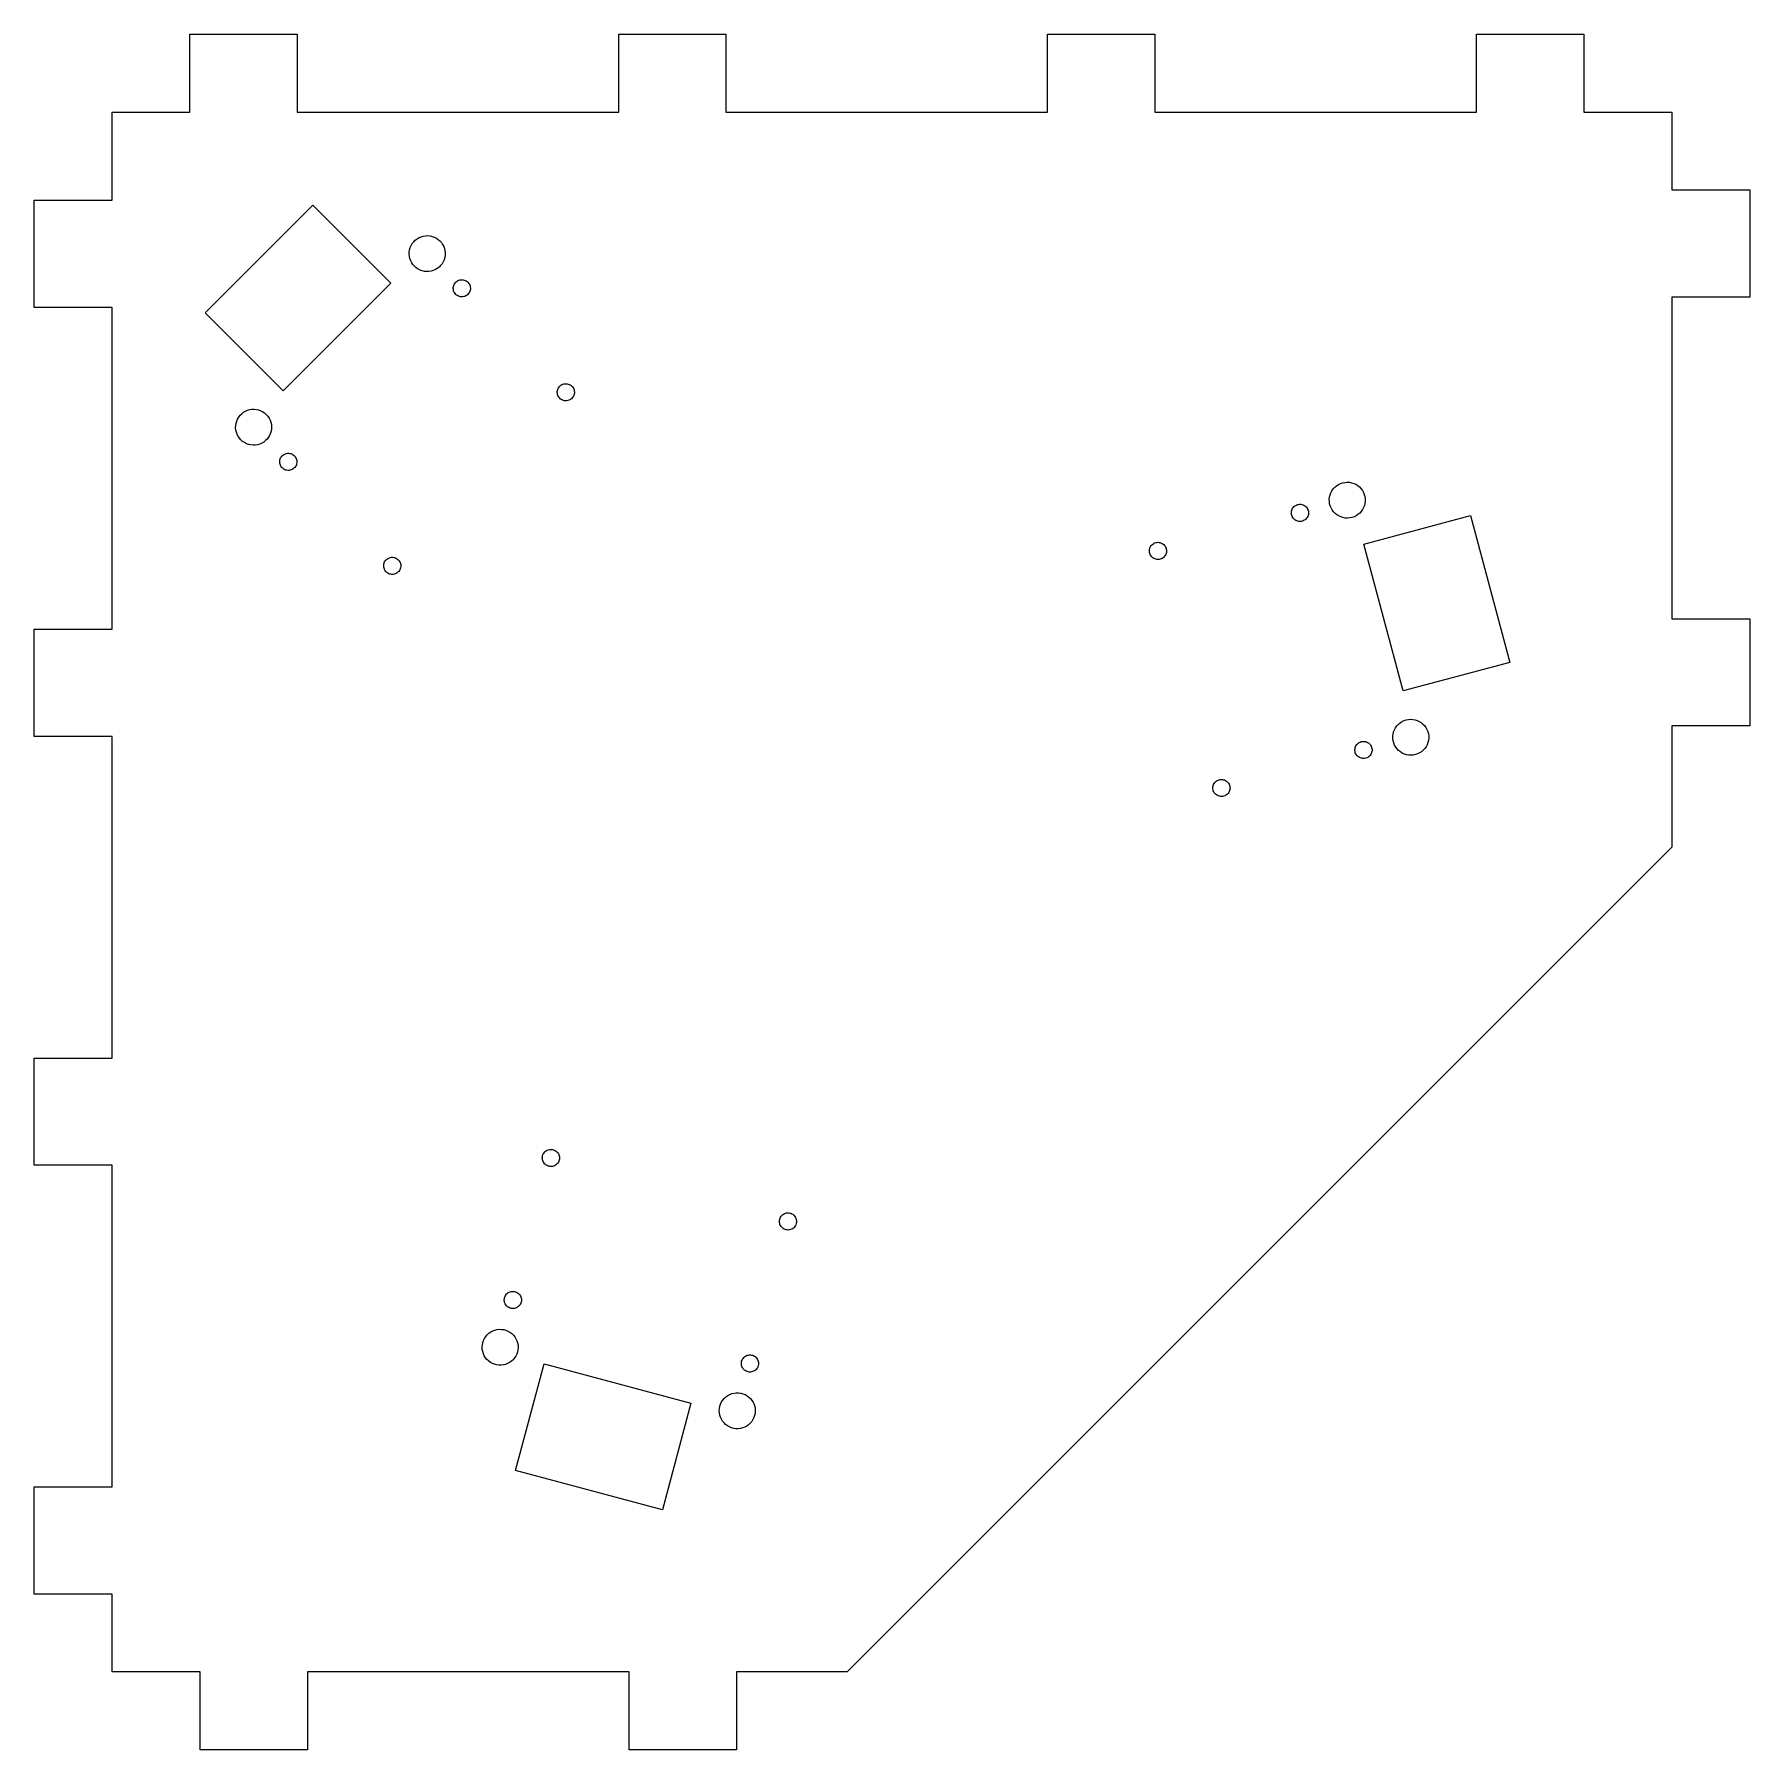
# Model space of a CAD drawing. Extents: x 0 to 990, y 0 to 1900.
# Drawn here: x 0 to 420, y 0 to 420 of the extents above; entities that cross this region are included whole.
import ezdxf

# ---------------------------------------------------------------- set-up
doc = ezdxf.new("R2010")
doc.units = 0
doc.layers.get('0').update_dxf_attribs({"linetype": 'CONTINUOUS'})

msp = doc.modelspace()

# ---------------------------------------------------------------- linework, layer by layer
for p, q in [((38.099, 400.95), (38.1, 420)), ((38.1, 420), (64.349, 420)), ((64.349, 420), (64.35, 400.95)), ((143.1, 400.95), (143.1, 420)), ((143.1, 420), (169.35, 420)), ((169.35, 420), (169.349, 400.95)), ((248.1, 400.95), (248.099, 420)), ((248.099, 420), (274.35, 420)), ((274.35, 420), (274.349, 400.95)), ((353.1, 400.95), (353.1, 420)), ((353.1, 420), (379.35, 420)), ((379.35, 420), (379.35, 400.951)), ((19.049, 379.35), (19.05, 400.95)), ((19.05, 400.95), (38.099, 400.95)), ((64.35, 400.95), (143.1, 400.95)), ((169.349, 400.95), (248.1, 400.95)), ((274.349, 400.95), (353.1, 400.95)), ((379.35, 400.951), (400.95, 400.95)), ((400.95, 400.95), (400.95, 381.901)), ((0, 353.1), (0, 379.35)), ((0, 379.35), (19.049, 379.35)), ((41.843, 351.818), (68.182, 378.157)), ((68.182, 378.157), (87.31, 359.03)), ((400.95, 381.901), (420, 381.9)), ((420, 381.9), (420, 355.651)), ((92.894, 369.213), (93.285, 369.603)), ((93.285, 369.603), (93.721, 369.942)), ((93.721, 369.942), (94.197, 370.224)), ((94.197, 370.224), (94.704, 370.442)), ((94.704, 370.442), (95.235, 370.597)), ((95.235, 370.597), (95.781, 370.683)), ((95.781, 370.683), (96.332, 370.7)), ((96.332, 370.7), (96.883, 370.649)), ((96.883, 370.649), (97.422, 370.528)), ((97.422, 370.528), (97.942, 370.341)), ((97.942, 370.341), (98.434, 370.09)), ((98.434, 370.09), (98.891, 369.779)), ((98.891, 369.779), (99.306, 369.414)), ((91.797, 366.165), (91.814, 366.716)), ((91.848, 365.614), (91.797, 366.165)), ((91.814, 366.716), (91.9, 367.262)), ((91.969, 365.075), (91.848, 365.614)), ((91.9, 367.262), (92.055, 367.793)), ((92.055, 367.793), (92.273, 368.3)), ((92.273, 368.3), (92.556, 368.776)), ((92.556, 368.776), (92.894, 369.213)), ((99.306, 369.414), (99.67, 369)), ((99.67, 369), (99.982, 368.543)), ((99.982, 368.543), (100.233, 368.05)), ((100.233, 368.05), (100.42, 367.53)), ((100.42, 367.53), (100.54, 366.992)), ((100.575, 365.889), (100.489, 365.343)), ((100.54, 366.992), (100.592, 366.441)), ((100.592, 366.441), (100.575, 365.889)), ((92.156, 364.556), (91.969, 365.075)), ((92.407, 364.063), (92.156, 364.556)), ((92.718, 363.606), (92.407, 364.063)), ((93.083, 363.192), (92.718, 363.606)), ((93.497, 362.827), (93.083, 363.192)), ((93.954, 362.516), (93.497, 362.827)), ((94.447, 362.265), (93.954, 362.516)), ((94.967, 362.077), (94.447, 362.265)), ((95.506, 361.957), (94.967, 362.077)), ((96.056, 361.905), (95.506, 361.957)), ((96.608, 361.922), (96.056, 361.905)), ((97.154, 362.009), (96.608, 361.922)), ((97.685, 362.163), (97.154, 362.009)), ((98.192, 362.382), (97.685, 362.163)), ((98.668, 362.664), (98.192, 362.382)), ((99.104, 363.003), (98.668, 362.664)), ((99.494, 363.393), (99.104, 363.003)), ((99.833, 363.829), (99.494, 363.393)), ((100.115, 364.305), (99.833, 363.829)), ((100.334, 364.812), (100.115, 364.305)), ((100.489, 365.343), (100.334, 364.812)), ((87.31, 359.03), (60.97, 332.69)), ((102.58, 357.752), (102.589, 358.015)), ((102.606, 357.489), (102.58, 357.752)), ((102.589, 358.015), (102.63, 358.276)), ((102.663, 357.232), (102.606, 357.489)), ((102.63, 358.276), (102.704, 358.529)), ((102.752, 356.983), (102.663, 357.232)), ((102.704, 358.529), (102.809, 358.771)), ((102.809, 358.771), (102.942, 358.998)), ((102.942, 358.998), (103.104, 359.206)), ((103.104, 359.206), (103.291, 359.393)), ((103.291, 359.393), (103.499, 359.555)), ((103.499, 359.555), (103.726, 359.689)), ((103.726, 359.689), (103.968, 359.793)), ((103.968, 359.793), (104.221, 359.867)), ((104.221, 359.867), (104.482, 359.908)), ((104.482, 359.908), (104.745, 359.917)), ((104.745, 359.917), (105.008, 359.891)), ((105.008, 359.891), (105.265, 359.834)), ((105.265, 359.834), (105.514, 359.745)), ((105.514, 359.745), (105.749, 359.625)), ((105.749, 359.625), (105.967, 359.476)), ((105.967, 359.476), (106.165, 359.302)), ((106.165, 359.302), (106.338, 359.104)), ((106.338, 359.104), (106.487, 358.887)), ((106.487, 358.887), (106.607, 358.652)), ((106.655, 357.106), (106.551, 356.864)), ((106.607, 358.652), (106.696, 358.403)), ((106.729, 357.359), (106.655, 357.106)), ((106.696, 358.403), (106.754, 358.146)), ((106.771, 357.62), (106.729, 357.359)), ((106.754, 358.146), (106.779, 357.883)), ((106.779, 357.883), (106.771, 357.62)), ((19.05, 353.1), (0, 353.1)), ((19.05, 274.35), (19.05, 353.1)), ((102.872, 356.748), (102.752, 356.983)), ((103.021, 356.531), (102.872, 356.748)), ((103.195, 356.333), (103.021, 356.531)), ((103.393, 356.159), (103.195, 356.333)), ((103.61, 356.01), (103.393, 356.159)), ((103.845, 355.89), (103.61, 356.01)), ((104.094, 355.801), (103.845, 355.89)), ((104.351, 355.744), (104.094, 355.801)), ((104.614, 355.718), (104.351, 355.744)), ((104.877, 355.727), (104.614, 355.718)), ((105.138, 355.768), (104.877, 355.727)), ((105.391, 355.842), (105.138, 355.768)), ((105.633, 355.947), (105.391, 355.842)), ((105.86, 356.08), (105.633, 355.947)), ((106.068, 356.242), (105.86, 356.08)), ((106.255, 356.429), (106.068, 356.242)), ((106.417, 356.637), (106.255, 356.429)), ((106.551, 356.864), (106.417, 356.637)), ((420, 355.651), (400.95, 355.65)), ((400.95, 355.65), (400.95, 276.9)), ((60.97, 332.69), (41.843, 351.818)), ((128.036, 332.296), (128.045, 332.559)), ((128.062, 332.033), (128.036, 332.296)), ((128.045, 332.559), (128.086, 332.82)), ((128.119, 331.776), (128.062, 332.033)), ((128.086, 332.82), (128.16, 333.073)), ((128.16, 333.073), (128.264, 333.315)), ((128.264, 333.315), (128.398, 333.542)), ((128.398, 333.542), (128.56, 333.75)), ((128.56, 333.75), (128.747, 333.937)), ((128.747, 333.937), (128.955, 334.099)), ((128.955, 334.099), (129.182, 334.233)), ((129.182, 334.233), (129.424, 334.337)), ((129.424, 334.337), (129.677, 334.411)), ((129.677, 334.411), (129.938, 334.453)), ((129.938, 334.453), (130.201, 334.461)), ((130.201, 334.461), (130.464, 334.436)), ((130.464, 334.436), (130.721, 334.378)), ((130.721, 334.378), (130.97, 334.289)), ((130.97, 334.289), (131.205, 334.169)), ((131.205, 334.169), (131.422, 334.021)), ((131.422, 334.021), (131.62, 333.847)), ((131.62, 333.847), (131.794, 333.649)), ((131.794, 333.649), (131.943, 333.431)), ((131.943, 333.431), (132.063, 333.196)), ((132.063, 333.196), (132.152, 332.947)), ((132.185, 331.903), (132.111, 331.65)), ((132.152, 332.947), (132.209, 332.69)), ((132.226, 332.164), (132.185, 331.903)), ((132.209, 332.69), (132.235, 332.427)), ((132.235, 332.427), (132.226, 332.164)), ((51.224, 327.444), (51.7, 327.727)), ((51.7, 327.727), (52.207, 327.945)), ((52.207, 327.945), (52.738, 328.1)), ((52.738, 328.1), (53.284, 328.186)), ((53.284, 328.186), (53.835, 328.203)), ((53.835, 328.203), (54.386, 328.152)), ((54.386, 328.152), (54.925, 328.031)), ((54.925, 328.031), (55.444, 327.844)), ((55.444, 327.844), (55.937, 327.593)), ((128.208, 331.527), (128.119, 331.776)), ((128.328, 331.293), (128.208, 331.527)), ((128.477, 331.075), (128.328, 331.293)), ((128.651, 330.877), (128.477, 331.075)), ((128.849, 330.703), (128.651, 330.877)), ((129.066, 330.554), (128.849, 330.703)), ((129.301, 330.434), (129.066, 330.554)), ((129.55, 330.345), (129.301, 330.434)), ((129.807, 330.288), (129.55, 330.345)), ((130.07, 330.262), (129.807, 330.288)), ((130.333, 330.271), (130.07, 330.262)), ((130.594, 330.312), (130.333, 330.271)), ((130.847, 330.386), (130.594, 330.312)), ((131.089, 330.491), (130.847, 330.386)), ((131.316, 330.624), (131.089, 330.491)), ((131.524, 330.786), (131.316, 330.624)), ((131.711, 330.973), (131.524, 330.786)), ((131.873, 331.182), (131.711, 330.973)), ((132.006, 331.408), (131.873, 331.182)), ((132.111, 331.65), (132.006, 331.408)), ((49.3, 323.668), (49.317, 324.219)), ((49.351, 323.117), (49.3, 323.668)), ((49.317, 324.219), (49.403, 324.765)), ((49.403, 324.765), (49.558, 325.296)), ((49.558, 325.296), (49.776, 325.803)), ((49.776, 325.803), (50.058, 326.279)), ((50.058, 326.279), (50.397, 326.715)), ((50.397, 326.715), (50.787, 327.106)), ((50.787, 327.106), (51.224, 327.444)), ((55.937, 327.593), (56.394, 327.282)), ((56.394, 327.282), (56.808, 326.917)), ((56.808, 326.917), (57.173, 326.503)), ((57.173, 326.503), (57.484, 326.046)), ((57.484, 326.046), (57.735, 325.553)), ((57.735, 325.553), (57.923, 325.033)), ((57.923, 325.033), (58.043, 324.494)), ((58.043, 324.494), (58.095, 323.944)), ((58.095, 323.944), (58.078, 323.392)), ((49.472, 322.578), (49.351, 323.117)), ((49.659, 322.058), (49.472, 322.578)), ((49.91, 321.566), (49.659, 322.058)), ((50.221, 321.109), (49.91, 321.566)), ((50.586, 320.694), (50.221, 321.109)), ((51, 320.33), (50.586, 320.694)), ((51.457, 320.018), (51, 320.33)), ((51.95, 319.767), (51.457, 320.018)), ((52.47, 319.58), (51.95, 319.767)), ((53.008, 319.46), (52.47, 319.58)), ((53.559, 319.408), (53.008, 319.46)), ((54.111, 319.425), (53.559, 319.408)), ((54.657, 319.511), (54.111, 319.425)), ((55.188, 319.666), (54.657, 319.511)), ((55.695, 319.885), (55.188, 319.666)), ((56.171, 320.167), (55.695, 319.885)), ((56.607, 320.506), (56.171, 320.167)), ((56.997, 320.896), (56.607, 320.506)), ((57.336, 321.332), (56.997, 320.896)), ((57.618, 321.808), (57.336, 321.332)), ((57.837, 322.315), (57.618, 321.808)), ((57.991, 322.846), (57.837, 322.315)), ((58.078, 323.392), (57.991, 322.846)), ((60.083, 315.255), (60.092, 315.518)), ((60.109, 314.992), (60.083, 315.255)), ((60.092, 315.518), (60.133, 315.779)), ((60.133, 315.779), (60.207, 316.032)), ((60.207, 316.032), (60.311, 316.274)), ((60.311, 316.274), (60.445, 316.501)), ((60.445, 316.501), (60.607, 316.709)), ((60.607, 316.709), (60.794, 316.896)), ((60.794, 316.896), (61.002, 317.058)), ((61.002, 317.058), (61.229, 317.191)), ((61.229, 317.191), (61.471, 317.296)), ((61.471, 317.296), (61.724, 317.37)), ((61.724, 317.37), (61.985, 317.411)), ((61.985, 317.411), (62.248, 317.42)), ((62.248, 317.42), (62.511, 317.394)), ((62.511, 317.394), (62.768, 317.337)), ((62.768, 317.337), (63.017, 317.248)), ((63.017, 317.248), (63.252, 317.128)), ((63.252, 317.128), (63.469, 316.979)), ((63.469, 316.979), (63.667, 316.805)), ((63.667, 316.805), (63.841, 316.607)), ((63.841, 316.607), (63.99, 316.39)), ((63.99, 316.39), (64.11, 316.155)), ((64.11, 316.155), (64.199, 315.906)), ((64.199, 315.906), (64.256, 315.649)), ((64.273, 315.123), (64.232, 314.862)), ((64.256, 315.649), (64.282, 315.386)), ((64.282, 315.386), (64.273, 315.123)), ((60.166, 314.735), (60.109, 314.992)), ((60.255, 314.486), (60.166, 314.735)), ((60.375, 314.251), (60.255, 314.486)), ((60.524, 314.033), (60.375, 314.251)), ((60.698, 313.835), (60.524, 314.033)), ((60.896, 313.662), (60.698, 313.835)), ((61.113, 313.513), (60.896, 313.662)), ((61.348, 313.393), (61.113, 313.513)), ((61.597, 313.304), (61.348, 313.393)), ((61.854, 313.246), (61.597, 313.304)), ((62.117, 313.221), (61.854, 313.246)), ((62.38, 313.229), (62.117, 313.221)), ((62.641, 313.271), (62.38, 313.229)), ((62.894, 313.345), (62.641, 313.271)), ((63.136, 313.449), (62.894, 313.345)), ((63.363, 313.583), (63.136, 313.449)), ((63.571, 313.745), (63.363, 313.583)), ((63.758, 313.932), (63.571, 313.745)), ((63.92, 314.14), (63.758, 313.932)), ((64.053, 314.367), (63.92, 314.14)), ((64.158, 314.609), (64.053, 314.367)), ((64.232, 314.862), (64.158, 314.609)), ((317.075, 306.171), (317.139, 306.72)), ((317.139, 306.72), (317.271, 307.257)), ((317.271, 307.257), (317.469, 307.773)), ((317.469, 307.773), (317.73, 308.259)), ((317.73, 308.259), (318.05, 308.71)), ((318.05, 308.71), (318.424, 309.116)), ((318.424, 309.116), (318.845, 309.473)), ((318.845, 309.473), (319.309, 309.774)), ((319.309, 309.774), (319.807, 310.014)), ((319.807, 310.014), (320.33, 310.191)), ((320.33, 310.191), (320.872, 310.3)), ((320.872, 310.3), (321.423, 310.34)), ((321.423, 310.34), (321.975, 310.311)), ((321.975, 310.311), (322.519, 310.214)), ((322.519, 310.214), (323.045, 310.048)), ((323.045, 310.048), (323.549, 309.818)), ((323.549, 309.818), (324.018, 309.527)), ((324.018, 309.527), (324.447, 309.18)), ((324.447, 309.18), (324.83, 308.78)), ((324.83, 308.78), (325.16, 308.337)), ((325.16, 308.337), (325.431, 307.855)), ((325.431, 307.855), (325.639, 307.344)), ((325.639, 307.344), (325.782, 306.811)), ((325.782, 306.811), (325.858, 306.263)), ((307.781, 302.945), (307.812, 303.206)), ((307.783, 302.682), (307.781, 302.945)), ((307.819, 302.419), (307.783, 302.682)), ((307.812, 303.206), (307.875, 303.463)), ((307.887, 302.165), (307.819, 302.419)), ((307.875, 303.463), (307.969, 303.71)), ((307.969, 303.71), (308.093, 303.942)), ((308.093, 303.942), (308.246, 304.156)), ((308.246, 304.156), (308.424, 304.35)), ((308.424, 304.35), (308.626, 304.521)), ((308.626, 304.521), (308.847, 304.664)), ((308.847, 304.664), (309.085, 304.778)), ((309.085, 304.778), (309.335, 304.864)), ((309.335, 304.864), (309.593, 304.915)), ((309.593, 304.915), (309.856, 304.935)), ((309.856, 304.935), (310.119, 304.921)), ((310.119, 304.921), (310.379, 304.874)), ((310.379, 304.874), (310.631, 304.795)), ((310.631, 304.795), (310.871, 304.686)), ((310.871, 304.686), (311.094, 304.547)), ((311.094, 304.547), (311.3, 304.381)), ((311.3, 304.381), (311.482, 304.19)), ((311.482, 304.19), (311.639, 303.979)), ((311.639, 303.979), (311.769, 303.749)), ((311.769, 303.749), (311.869, 303.505)), ((311.869, 303.505), (311.937, 303.25)), ((311.945, 302.463), (311.882, 302.207)), ((311.937, 303.25), (311.973, 302.988)), ((311.975, 302.725), (311.945, 302.463)), ((311.973, 302.988), (311.975, 302.725)), ((317.081, 305.618), (317.075, 306.171)), ((317.156, 305.071), (317.081, 305.618)), ((317.299, 304.538), (317.156, 305.071)), ((317.508, 304.026), (317.299, 304.538)), ((317.779, 303.544), (317.508, 304.026)), ((318.109, 303.101), (317.779, 303.544)), ((318.492, 302.701), (318.109, 303.101)), ((318.921, 302.354), (318.492, 302.701)), ((324.093, 302.408), (323.629, 302.107)), ((324.515, 302.765), (324.093, 302.408)), ((324.888, 303.171), (324.515, 302.765)), ((325.209, 303.623), (324.888, 303.171)), ((325.469, 304.109), (325.209, 303.623)), ((325.668, 304.624), (325.469, 304.109)), ((325.8, 305.161), (325.668, 304.624)), ((325.863, 305.71), (325.8, 305.161)), ((325.858, 306.263), (325.863, 305.71)), ((307.988, 301.92), (307.887, 302.165)), ((308.117, 301.692), (307.988, 301.92)), ((308.274, 301.479), (308.117, 301.692)), ((308.457, 301.289), (308.274, 301.479)), ((308.662, 301.122), (308.457, 301.289)), ((308.886, 300.984), (308.662, 301.122)), ((309.125, 300.874), (308.886, 300.984)), ((309.376, 300.796), (309.125, 300.874)), ((309.637, 300.748), (309.376, 300.796)), ((309.9, 300.735), (309.637, 300.748)), ((310.163, 300.755), (309.9, 300.735)), ((310.422, 300.806), (310.163, 300.755)), ((310.671, 300.891), (310.422, 300.806)), ((310.909, 301.006), (310.671, 300.891)), ((311.13, 301.148), (310.909, 301.006)), ((311.332, 301.32), (311.13, 301.148)), ((311.51, 301.513), (311.332, 301.32)), ((311.663, 301.728), (311.51, 301.513)), ((311.788, 301.96), (311.663, 301.728)), ((311.882, 302.207), (311.788, 301.96)), ((319.39, 302.064), (318.921, 302.354)), ((319.893, 301.832), (319.39, 302.064)), ((320.419, 301.668), (319.893, 301.832)), ((320.963, 301.569), (320.419, 301.668)), ((321.515, 301.54), (320.963, 301.569)), ((322.067, 301.581), (321.515, 301.54)), ((322.608, 301.691), (322.067, 301.581)), ((323.132, 301.867), (322.608, 301.691)), ((323.629, 302.107), (323.132, 301.867)), ((325.527, 295.2), (351.656, 302.201)), ((351.656, 302.201), (361.297, 266.22)), ((273.038, 293.889), (273.101, 294.145)), ((273.101, 294.145), (273.195, 294.392)), ((273.195, 294.392), (273.32, 294.624)), ((273.32, 294.624), (273.473, 294.838)), ((273.473, 294.838), (273.651, 295.033)), ((273.651, 295.033), (273.853, 295.204)), ((273.853, 295.204), (274.074, 295.347)), ((274.074, 295.347), (274.312, 295.461)), ((274.312, 295.461), (274.561, 295.546)), ((274.561, 295.546), (274.82, 295.597)), ((274.82, 295.597), (275.082, 295.618)), ((275.082, 295.618), (275.346, 295.604)), ((275.346, 295.604), (275.606, 295.557)), ((275.606, 295.557), (275.857, 295.478)), ((275.857, 295.478), (276.097, 295.368)), ((276.097, 295.368), (276.321, 295.229)), ((276.321, 295.229), (276.526, 295.063)), ((276.526, 295.063), (276.709, 294.872)), ((276.709, 294.872), (276.866, 294.662)), ((276.866, 294.662), (276.995, 294.432)), ((276.995, 294.432), (277.096, 294.187)), ((277.096, 294.187), (277.163, 293.933)), ((335.169, 259.219), (325.527, 295.2)), ((85.539, 289.799), (85.547, 290.062)), ((85.547, 290.062), (85.589, 290.323)), ((85.589, 290.323), (85.663, 290.576)), ((85.663, 290.576), (85.767, 290.818)), ((85.767, 290.818), (85.901, 291.045)), ((85.901, 291.045), (86.063, 291.253)), ((86.063, 291.253), (86.25, 291.44)), ((86.25, 291.44), (86.458, 291.602)), ((86.458, 291.602), (86.685, 291.736)), ((86.685, 291.736), (86.927, 291.84)), ((86.927, 291.84), (87.18, 291.914)), ((87.18, 291.914), (87.441, 291.955)), ((87.441, 291.955), (87.704, 291.964)), ((87.704, 291.964), (87.967, 291.938)), ((87.967, 291.938), (88.224, 291.881)), ((88.224, 291.881), (88.473, 291.792)), ((88.473, 291.792), (88.707, 291.672)), ((88.707, 291.672), (88.925, 291.523)), ((88.925, 291.523), (89.123, 291.349)), ((89.123, 291.349), (89.297, 291.151)), ((89.297, 291.151), (89.446, 290.934)), ((89.446, 290.934), (89.566, 290.699)), ((89.566, 290.699), (89.655, 290.45)), ((89.655, 290.45), (89.712, 290.193)), ((89.712, 290.193), (89.738, 289.93)), ((89.738, 289.93), (89.729, 289.667)), ((273.008, 293.628), (273.038, 293.889)), ((273.01, 293.364), (273.008, 293.628)), ((273.046, 293.102), (273.01, 293.364)), ((273.114, 292.847), (273.046, 293.102)), ((273.214, 292.602), (273.114, 292.847)), ((273.344, 292.374), (273.214, 292.602)), ((273.501, 292.162), (273.344, 292.374)), ((273.684, 291.972), (273.501, 292.162)), ((273.889, 291.805), (273.684, 291.972)), ((274.112, 291.666), (273.889, 291.805)), ((274.352, 291.557), (274.112, 291.666)), ((274.603, 291.478), (274.352, 291.557)), ((274.864, 291.431), (274.603, 291.478)), ((275.127, 291.418), (274.864, 291.431)), ((275.389, 291.437), (275.127, 291.418)), ((275.649, 291.489), (275.389, 291.437)), ((275.898, 291.574), (275.649, 291.489)), ((276.135, 291.688), (275.898, 291.574)), ((276.357, 291.831), (276.135, 291.688)), ((276.558, 292.002), (276.357, 291.831)), ((276.736, 292.196), (276.558, 292.002)), ((276.89, 292.41), (276.736, 292.196)), ((277.014, 292.642), (276.89, 292.41)), ((277.109, 292.89), (277.014, 292.642)), ((277.171, 293.146), (277.109, 292.89)), ((277.163, 293.933), (277.2, 293.67)), ((277.202, 293.408), (277.171, 293.146)), ((277.2, 293.67), (277.202, 293.408)), ((85.564, 289.536), (85.539, 289.799)), ((85.622, 289.279), (85.564, 289.536)), ((85.711, 289.03), (85.622, 289.279)), ((85.831, 288.795), (85.711, 289.03)), ((85.979, 288.578), (85.831, 288.795)), ((86.153, 288.38), (85.979, 288.578)), ((86.351, 288.206), (86.153, 288.38)), ((86.569, 288.057), (86.351, 288.206)), ((86.804, 287.937), (86.569, 288.057)), ((87.053, 287.848), (86.804, 287.937)), ((87.31, 287.791), (87.053, 287.848)), ((87.573, 287.765), (87.31, 287.791)), ((87.836, 287.774), (87.573, 287.765)), ((88.097, 287.815), (87.836, 287.774)), ((88.35, 287.889), (88.097, 287.815)), ((88.592, 287.994), (88.35, 287.889)), ((88.818, 288.127), (88.592, 287.994)), ((89.027, 288.289), (88.818, 288.127)), ((89.214, 288.476), (89.027, 288.289)), ((89.376, 288.684), (89.214, 288.476)), ((89.509, 288.911), (89.376, 288.684)), ((89.614, 289.153), (89.509, 288.911)), ((89.688, 289.406), (89.614, 289.153)), ((89.729, 289.667), (89.688, 289.406)), ((0, 248.1), (0, 274.351)), ((0, 274.351), (19.05, 274.35)), ((400.95, 276.9), (420, 276.9)), ((420, 276.9), (420, 250.65)), ((361.297, 266.22), (335.169, 259.219)), ((335.362, 251.962), (335.886, 252.138)), ((335.886, 252.138), (336.427, 252.248)), ((336.427, 252.248), (336.978, 252.288)), ((336.978, 252.288), (337.53, 252.259)), ((337.53, 252.259), (338.074, 252.162)), ((338.074, 252.162), (338.6, 251.996)), ((19.05, 248.101), (0, 248.1)), ((19.05, 169.35), (19.05, 248.101)), ((332.63, 248.119), (332.694, 248.668)), ((332.636, 247.566), (332.63, 248.119)), ((332.694, 248.668), (332.825, 249.205)), ((332.825, 249.205), (333.024, 249.721)), ((333.024, 249.721), (333.285, 250.206)), ((333.285, 250.206), (333.605, 250.658)), ((333.605, 250.658), (333.979, 251.064)), ((333.979, 251.064), (334.4, 251.421)), ((334.4, 251.421), (334.864, 251.722)), ((334.864, 251.722), (335.362, 251.962)), ((338.6, 251.996), (339.104, 251.766)), ((339.104, 251.766), (339.573, 251.475)), ((339.573, 251.475), (340.002, 251.128)), ((340.002, 251.128), (340.384, 250.728)), ((340.384, 250.728), (340.715, 250.285)), ((340.715, 250.285), (340.986, 249.803)), ((340.986, 249.803), (341.195, 249.291)), ((341.195, 249.291), (341.338, 248.758)), ((341.338, 248.758), (341.413, 248.211)), ((341.413, 248.211), (341.418, 247.658)), ((420, 250.65), (400.95, 250.651)), ((400.95, 250.651), (400.95, 220.951)), ((323.337, 244.893), (323.367, 245.154)), ((323.338, 244.63), (323.337, 244.893)), ((323.374, 244.367), (323.338, 244.63)), ((323.367, 245.154), (323.429, 245.411)), ((323.442, 244.113), (323.374, 244.367)), ((323.429, 245.411), (323.524, 245.658)), ((323.543, 243.868), (323.442, 244.113)), ((323.524, 245.658), (323.648, 245.89)), ((323.673, 243.639), (323.543, 243.868)), ((323.648, 245.89), (323.801, 246.104)), ((323.829, 243.427), (323.673, 243.639)), ((323.801, 246.104), (323.98, 246.298)), ((323.98, 246.298), (324.181, 246.469)), ((324.181, 246.469), (324.402, 246.612)), ((324.402, 246.612), (324.64, 246.726)), ((324.64, 246.726), (324.89, 246.812)), ((324.89, 246.812), (325.148, 246.863)), ((325.148, 246.863), (325.411, 246.882)), ((325.411, 246.882), (325.674, 246.869)), ((325.674, 246.869), (325.935, 246.822)), ((325.935, 246.822), (326.186, 246.743)), ((326.186, 246.743), (326.425, 246.633)), ((326.425, 246.633), (326.649, 246.495)), ((326.649, 246.495), (326.855, 246.329)), ((326.855, 246.329), (327.037, 246.138)), ((327.037, 246.138), (327.195, 245.926)), ((327.218, 243.676), (327.065, 243.461)), ((327.195, 245.926), (327.323, 245.697)), ((327.343, 243.908), (327.218, 243.676)), ((327.323, 245.697), (327.424, 245.453)), ((327.437, 244.155), (327.343, 243.908)), ((327.424, 245.453), (327.492, 245.198)), ((327.5, 244.411), (327.437, 244.155)), ((327.492, 245.198), (327.528, 244.936)), ((327.531, 244.673), (327.5, 244.411)), ((327.528, 244.936), (327.531, 244.673)), ((332.712, 247.018), (332.636, 247.566)), ((332.854, 246.485), (332.712, 247.018)), ((333.063, 245.974), (332.854, 246.485)), ((333.334, 245.492), (333.063, 245.974)), ((333.664, 245.049), (333.334, 245.492)), ((334.047, 244.649), (333.664, 245.049)), ((334.476, 244.302), (334.047, 244.649)), ((334.945, 244.012), (334.476, 244.302)), ((335.447, 243.78), (334.945, 244.012)), ((335.974, 243.616), (335.447, 243.78)), ((336.518, 243.517), (335.974, 243.616)), ((338.163, 243.638), (337.622, 243.529)), ((338.687, 243.815), (338.163, 243.638)), ((339.184, 244.055), (338.687, 243.815)), ((339.648, 244.356), (339.184, 244.055)), ((340.07, 244.713), (339.648, 244.356)), ((340.443, 245.119), (340.07, 244.713)), ((340.763, 245.571), (340.443, 245.119)), ((341.024, 246.056), (340.763, 245.571)), ((341.223, 246.572), (341.024, 246.056)), ((341.355, 247.109), (341.223, 246.572)), ((341.418, 247.658), (341.355, 247.109)), ((324.012, 243.237), (323.829, 243.427)), ((324.217, 243.07), (324.012, 243.237)), ((324.441, 242.932), (324.217, 243.07)), ((324.68, 242.822), (324.441, 242.932)), ((324.932, 242.743), (324.68, 242.822)), ((325.192, 242.696), (324.932, 242.743)), ((325.455, 242.682), (325.192, 242.696)), ((325.718, 242.703), (325.455, 242.682)), ((325.977, 242.754), (325.718, 242.703)), ((326.226, 242.839), (325.977, 242.754)), ((326.464, 242.953), (326.226, 242.839)), ((326.685, 243.096), (326.464, 242.953)), ((326.887, 243.267), (326.685, 243.096)), ((327.065, 243.461), (326.887, 243.267)), ((337.07, 243.488), (336.518, 243.517)), ((337.622, 243.529), (337.07, 243.488)), ((288.563, 235.575), (288.593, 235.837)), ((288.565, 235.312), (288.563, 235.575)), ((288.601, 235.05), (288.565, 235.312)), ((288.593, 235.837), (288.656, 236.093)), ((288.656, 236.093), (288.75, 236.34)), ((288.75, 236.34), (288.875, 236.572)), ((288.875, 236.572), (289.028, 236.786)), ((289.028, 236.786), (289.206, 236.98)), ((289.206, 236.98), (289.408, 237.152)), ((289.408, 237.152), (289.63, 237.295)), ((289.63, 237.295), (289.867, 237.409)), ((289.867, 237.409), (290.116, 237.494)), ((290.116, 237.494), (290.375, 237.545)), ((290.375, 237.545), (290.638, 237.565)), ((290.638, 237.565), (290.901, 237.552)), ((290.901, 237.552), (291.161, 237.504)), ((291.161, 237.504), (291.412, 237.426)), ((291.412, 237.426), (291.652, 237.316)), ((291.652, 237.316), (291.876, 237.177)), ((291.876, 237.177), (292.081, 237.011)), ((292.081, 237.011), (292.264, 236.82)), ((292.264, 236.82), (292.421, 236.609)), ((292.421, 236.609), (292.55, 236.38)), ((292.55, 236.38), (292.651, 236.135)), ((292.651, 236.135), (292.718, 235.88)), ((292.718, 235.88), (292.754, 235.618)), ((292.757, 235.355), (292.726, 235.093)), ((292.754, 235.618), (292.757, 235.355)), ((288.669, 234.795), (288.601, 235.05)), ((288.769, 234.55), (288.669, 234.795)), ((288.899, 234.321), (288.769, 234.55)), ((289.056, 234.11), (288.899, 234.321)), ((289.239, 233.92), (289.056, 234.11)), ((289.444, 233.753), (289.239, 233.92)), ((289.667, 233.614), (289.444, 233.753)), ((289.907, 233.505), (289.667, 233.614)), ((290.159, 233.425), (289.907, 233.505)), ((290.419, 233.379), (290.159, 233.425)), ((290.683, 233.365), (290.419, 233.379)), ((290.944, 233.385), (290.683, 233.365)), ((291.204, 233.437), (290.944, 233.385)), ((291.453, 233.522), (291.204, 233.437)), ((291.691, 233.635), (291.453, 233.522)), ((291.912, 233.779), (291.691, 233.635)), ((292.114, 233.949), (291.912, 233.779)), ((292.291, 234.144), (292.114, 233.949)), ((292.445, 234.358), (292.291, 234.144)), ((292.569, 234.59), (292.445, 234.358)), ((292.664, 234.837), (292.569, 234.59)), ((292.726, 235.093), (292.664, 234.837)), ((400.95, 220.951), (199.049, 19.05)), ((0, 143.1), (0, 169.351)), ((0, 169.351), (19.05, 169.35)), ((19.05, 143.101), (0, 143.1)), ((19.05, 64.351), (19.05, 143.101)), ((124.382, 144.918), (124.403, 145.18)), ((124.396, 144.654), (124.382, 144.918)), ((124.443, 144.394), (124.396, 144.654)), ((124.403, 145.18), (124.454, 145.439)), ((124.522, 144.143), (124.443, 144.394)), ((124.454, 145.439), (124.539, 145.688)), ((124.632, 143.903), (124.522, 144.143)), ((124.539, 145.688), (124.653, 145.926)), ((124.771, 143.679), (124.632, 143.903)), ((124.653, 145.926), (124.796, 146.147)), ((124.937, 143.474), (124.771, 143.679)), ((124.796, 146.147), (124.967, 146.349)), ((125.128, 143.291), (124.937, 143.474)), ((124.967, 146.349), (125.162, 146.527)), ((125.338, 143.134), (125.128, 143.291)), ((125.162, 146.527), (125.376, 146.68)), ((125.568, 143.005), (125.338, 143.134)), ((125.376, 146.68), (125.608, 146.805)), ((125.813, 142.904), (125.568, 143.005)), ((125.608, 146.805), (125.855, 146.899)), ((126.067, 142.837), (125.813, 142.904)), ((125.855, 146.899), (126.111, 146.962)), ((126.33, 142.8), (126.067, 142.837)), ((126.111, 146.962), (126.372, 146.992)), ((126.592, 142.798), (126.33, 142.8)), ((126.372, 146.992), (126.636, 146.99)), ((126.854, 142.829), (126.592, 142.798)), ((126.636, 146.99), (126.898, 146.954)), ((127.11, 142.891), (126.854, 142.829)), ((126.898, 146.954), (127.153, 146.886)), ((127.358, 142.986), (127.11, 142.891)), ((127.153, 146.886), (127.398, 146.786)), ((127.59, 143.11), (127.358, 142.986)), ((127.398, 146.786), (127.626, 146.656)), ((127.804, 143.264), (127.59, 143.11)), ((127.626, 146.656), (127.838, 146.499)), ((127.998, 143.442), (127.804, 143.264)), ((127.838, 146.499), (128.028, 146.316)), ((128.169, 143.643), (127.998, 143.442)), ((128.028, 146.316), (128.195, 146.111)), ((128.312, 143.865), (128.169, 143.643)), ((128.195, 146.111), (128.334, 145.888)), ((128.426, 144.102), (128.312, 143.865)), ((128.334, 145.888), (128.443, 145.648)), ((128.511, 144.351), (128.426, 144.102)), ((128.443, 145.648), (128.522, 145.397)), ((128.563, 144.611), (128.511, 144.351)), ((128.522, 145.397), (128.569, 145.136)), ((128.582, 144.873), (128.563, 144.611)), ((128.569, 145.136), (128.582, 144.873)), ((182.591, 130.133), (182.705, 130.37)), ((182.705, 130.37), (182.848, 130.592)), ((182.848, 130.592), (183.02, 130.794)), ((183.02, 130.794), (183.214, 130.972)), ((183.214, 130.972), (183.428, 131.125)), ((183.428, 131.125), (183.66, 131.25)), ((183.66, 131.25), (183.907, 131.344)), ((183.907, 131.344), (184.163, 131.407)), ((184.163, 131.407), (184.425, 131.437)), ((184.425, 131.437), (184.688, 131.435)), ((184.688, 131.435), (184.95, 131.399)), ((184.95, 131.399), (185.205, 131.331)), ((185.205, 131.331), (185.45, 131.231)), ((185.45, 131.231), (185.679, 131.101)), ((185.679, 131.101), (185.89, 130.944)), ((185.89, 130.944), (186.08, 130.761)), ((186.08, 130.761), (186.247, 130.556)), ((186.247, 130.556), (186.386, 130.333)), ((186.386, 130.333), (186.495, 130.093)), ((182.435, 129.362), (182.455, 129.625)), ((182.448, 129.099), (182.435, 129.362)), ((182.496, 128.839), (182.448, 129.099)), ((182.455, 129.625), (182.506, 129.884)), ((182.574, 128.588), (182.496, 128.839)), ((182.506, 129.884), (182.591, 130.133)), ((182.684, 128.348), (182.574, 128.588)), ((182.823, 128.124), (182.684, 128.348)), ((182.989, 127.919), (182.823, 128.124)), ((183.18, 127.736), (182.989, 127.919)), ((183.391, 127.579), (183.18, 127.736)), ((183.62, 127.45), (183.391, 127.579)), ((183.865, 127.349), (183.62, 127.45)), ((184.12, 127.282), (183.865, 127.349)), ((184.382, 127.246), (184.12, 127.282)), ((184.645, 127.243), (184.382, 127.246)), ((184.907, 127.274), (184.645, 127.243)), ((185.163, 127.336), (184.907, 127.274)), ((185.41, 127.431), (185.163, 127.336)), ((185.642, 127.555), (185.41, 127.431)), ((185.856, 127.709), (185.642, 127.555)), ((186.051, 127.886), (185.856, 127.709)), ((186.221, 128.088), (186.051, 127.886)), ((186.365, 128.309), (186.221, 128.088)), ((186.478, 128.547), (186.365, 128.309)), ((186.563, 128.796), (186.478, 128.547)), ((186.495, 130.093), (186.575, 129.841)), ((186.615, 129.056), (186.563, 128.796)), ((186.575, 129.841), (186.621, 129.581)), ((186.635, 129.317), (186.615, 129.056)), ((186.621, 129.581), (186.635, 129.317)), ((115.065, 110.144), (115.085, 110.407)), ((115.079, 109.881), (115.065, 110.144)), ((115.126, 109.621), (115.079, 109.881)), ((115.085, 110.407), (115.136, 110.665)), ((115.205, 109.369), (115.126, 109.621)), ((115.136, 110.665), (115.222, 110.915)), ((115.314, 109.129), (115.205, 109.369)), ((115.222, 110.915), (115.336, 111.153)), ((115.336, 111.153), (115.479, 111.374)), ((115.479, 111.374), (115.65, 111.576)), ((115.65, 111.576), (115.844, 111.754)), ((115.844, 111.754), (116.058, 111.907)), ((116.058, 111.907), (116.29, 112.031)), ((116.29, 112.031), (116.537, 112.125)), ((116.537, 112.125), (116.794, 112.188)), ((116.794, 112.188), (117.055, 112.219)), ((117.055, 112.219), (117.318, 112.217)), ((117.318, 112.217), (117.581, 112.181)), ((117.581, 112.181), (117.835, 112.113)), ((117.835, 112.113), (118.08, 112.012)), ((118.08, 112.012), (118.308, 111.883)), ((118.308, 111.883), (118.521, 111.726)), ((118.521, 111.726), (118.711, 111.543)), ((118.711, 111.543), (118.878, 111.338)), ((118.878, 111.338), (119.016, 111.114)), ((119.109, 109.329), (118.994, 109.091)), ((119.016, 111.114), (119.126, 110.875)), ((119.194, 109.578), (119.109, 109.329)), ((119.126, 110.875), (119.204, 110.624)), ((119.245, 109.837), (119.194, 109.578)), ((119.204, 110.624), (119.252, 110.363)), ((119.265, 110.1), (119.245, 109.837)), ((119.252, 110.363), (119.265, 110.1)), ((115.453, 108.906), (115.314, 109.129)), ((115.619, 108.7), (115.453, 108.906)), ((115.81, 108.518), (115.619, 108.7)), ((116.021, 108.361), (115.81, 108.518)), ((116.251, 108.231), (116.021, 108.361)), ((116.495, 108.131), (116.251, 108.231)), ((116.75, 108.063), (116.495, 108.131)), ((117.012, 108.027), (116.75, 108.063)), ((117.275, 108.025), (117.012, 108.027)), ((117.537, 108.055), (117.275, 108.025)), ((117.793, 108.118), (117.537, 108.055)), ((118.04, 108.212), (117.793, 108.118)), ((118.272, 108.337), (118.04, 108.212)), ((118.487, 108.49), (118.272, 108.337)), ((118.68, 108.668), (118.487, 108.49)), ((118.852, 108.87), (118.68, 108.668)), ((118.994, 109.091), (118.852, 108.87)), ((110.226, 100.691), (110.527, 101.155)), ((110.527, 101.155), (110.884, 101.576)), ((110.884, 101.576), (111.29, 101.95)), ((111.29, 101.95), (111.741, 102.27)), ((111.741, 102.27), (112.227, 102.531)), ((112.227, 102.531), (112.743, 102.729)), ((112.743, 102.729), (113.28, 102.861)), ((113.28, 102.861), (113.829, 102.925)), ((113.829, 102.925), (114.382, 102.919)), ((114.382, 102.919), (114.929, 102.844)), ((114.929, 102.844), (115.462, 102.701)), ((115.462, 102.701), (115.974, 102.492)), ((115.974, 102.492), (116.456, 102.221)), ((116.456, 102.221), (116.899, 101.891)), ((116.899, 101.891), (117.299, 101.508)), ((117.299, 101.508), (117.646, 101.079)), ((117.646, 101.079), (117.936, 100.61)), ((109.66, 98.577), (109.7, 99.128)), ((109.689, 98.025), (109.66, 98.577)), ((109.786, 97.481), (109.689, 98.025)), ((109.7, 99.128), (109.809, 99.67)), ((109.952, 96.955), (109.786, 97.481)), ((109.809, 99.67), (109.986, 100.193)), ((110.182, 96.451), (109.952, 96.955)), ((109.986, 100.193), (110.226, 100.691)), ((118.133, 96.868), (117.893, 96.371)), ((117.936, 100.61), (118.168, 100.107)), ((118.309, 97.392), (118.133, 96.868)), ((118.168, 100.107), (118.332, 99.581)), ((118.419, 97.933), (118.309, 97.392)), ((118.332, 99.581), (118.431, 99.037)), ((118.46, 98.485), (118.419, 97.933)), ((118.431, 99.037), (118.46, 98.485)), ((174.589, 96.571), (174.846, 96.633)), ((174.846, 96.633), (175.107, 96.663)), ((175.107, 96.663), (175.37, 96.662)), ((175.37, 96.662), (175.633, 96.626)), ((175.633, 96.626), (175.887, 96.558)), ((110.473, 95.982), (110.182, 96.451)), ((110.82, 95.553), (110.473, 95.982)), ((111.22, 95.17), (110.82, 95.553)), ((111.663, 94.84), (111.22, 95.17)), ((112.145, 94.569), (111.663, 94.84)), ((112.656, 94.361), (112.145, 94.569)), ((113.189, 94.218), (112.656, 94.361)), ((113.737, 94.142), (113.189, 94.218)), ((114.29, 94.137), (113.737, 94.142)), ((114.839, 94.2), (114.29, 94.137)), ((115.376, 94.332), (114.839, 94.2)), ((115.891, 94.531), (115.376, 94.332)), ((116.377, 94.791), (115.891, 94.531)), ((116.829, 95.112), (116.377, 94.791)), ((117.235, 95.485), (116.829, 95.112)), ((117.592, 95.907), (117.235, 95.485)), ((117.893, 96.371), (117.592, 95.907)), ((117.799, 68.344), (124.8, 94.473)), ((124.8, 94.473), (160.781, 84.831)), ((173.118, 94.589), (173.137, 94.852)), ((173.131, 94.326), (173.118, 94.589)), ((173.178, 94.065), (173.131, 94.326)), ((173.137, 94.852), (173.188, 95.11)), ((173.257, 93.814), (173.178, 94.065)), ((173.188, 95.11), (173.274, 95.36)), ((173.367, 93.575), (173.257, 93.814)), ((173.274, 95.36), (173.388, 95.598)), ((173.505, 93.351), (173.367, 93.575)), ((173.388, 95.598), (173.531, 95.819)), ((173.671, 93.145), (173.505, 93.351)), ((173.531, 95.819), (173.702, 96.02)), ((173.862, 92.963), (173.671, 93.145)), ((173.702, 96.02), (173.896, 96.199)), ((174.074, 92.805), (173.862, 92.963)), ((173.896, 96.199), (174.11, 96.352)), ((174.303, 92.677), (174.074, 92.805)), ((174.11, 96.352), (174.342, 96.476)), ((174.547, 92.576), (174.303, 92.677)), ((174.342, 96.476), (174.589, 96.571)), ((174.802, 92.508), (174.547, 92.576)), ((175.064, 92.472), (174.802, 92.508)), ((175.327, 92.469), (175.064, 92.472)), ((175.589, 92.5), (175.327, 92.469)), ((175.845, 92.563), (175.589, 92.5)), ((176.092, 92.657), (175.845, 92.563)), ((175.887, 96.558), (176.132, 96.457)), ((176.324, 92.782), (176.092, 92.657)), ((176.132, 96.457), (176.361, 96.327)), ((176.539, 92.935), (176.324, 92.782)), ((176.361, 96.327), (176.573, 96.171)), ((176.733, 93.113), (176.539, 92.935)), ((176.573, 96.171), (176.763, 95.988)), ((176.904, 93.315), (176.733, 93.113)), ((176.763, 95.988), (176.93, 95.783)), ((177.047, 93.536), (176.904, 93.315)), ((176.93, 95.783), (177.068, 95.559)), ((177.161, 93.774), (177.047, 93.536)), ((177.068, 95.559), (177.178, 95.32)), ((177.246, 94.023), (177.161, 93.774)), ((177.178, 95.32), (177.257, 95.068)), ((177.297, 94.282), (177.246, 94.023)), ((177.257, 95.068), (177.304, 94.808)), ((177.318, 94.545), (177.297, 94.282)), ((177.304, 94.808), (177.318, 94.545)), ((160.781, 84.831), (153.78, 58.703)), ((167.752, 83.573), (167.862, 84.114)), ((167.862, 84.114), (168.038, 84.638)), ((168.038, 84.638), (168.278, 85.136)), ((168.278, 85.136), (168.579, 85.6)), ((168.579, 85.6), (168.936, 86.021)), ((168.936, 86.021), (169.342, 86.395)), ((169.342, 86.395), (169.794, 86.715)), ((169.794, 86.715), (170.279, 86.976)), ((170.279, 86.976), (170.795, 87.175)), ((170.795, 87.175), (171.332, 87.306)), ((171.332, 87.306), (171.881, 87.37)), ((171.881, 87.37), (172.434, 87.364)), ((172.434, 87.364), (172.982, 87.288)), ((172.982, 87.288), (173.515, 87.146)), ((173.515, 87.146), (174.026, 86.937)), ((174.026, 86.937), (174.508, 86.666)), ((174.508, 86.666), (174.951, 86.336)), ((174.951, 86.336), (175.351, 85.953)), ((175.351, 85.953), (175.698, 85.524)), ((175.698, 85.524), (175.988, 85.055)), ((175.988, 85.055), (176.22, 84.553)), ((176.22, 84.553), (176.384, 84.026)), ((176.384, 84.026), (176.483, 83.482)), ((167.712, 83.022), (167.752, 83.573)), ((167.741, 82.47), (167.712, 83.022)), ((167.838, 81.926), (167.741, 82.47)), ((168.004, 81.4), (167.838, 81.926)), ((168.234, 80.896), (168.004, 81.4)), ((168.525, 80.427), (168.234, 80.896)), ((168.872, 79.998), (168.525, 80.427)), ((169.272, 79.616), (168.872, 79.998)), ((175.287, 79.93), (174.881, 79.557)), ((175.644, 80.352), (175.287, 79.93)), ((175.945, 80.816), (175.644, 80.352)), ((176.185, 81.313), (175.945, 80.816)), ((176.362, 81.837), (176.185, 81.313)), ((176.471, 82.378), (176.362, 81.837)), ((176.512, 82.93), (176.471, 82.378)), ((176.483, 83.482), (176.512, 82.93)), ((169.715, 79.285), (169.272, 79.616)), ((170.197, 79.014), (169.715, 79.285)), ((170.709, 78.805), (170.197, 79.014)), ((171.242, 78.662), (170.709, 78.805)), ((171.789, 78.587), (171.242, 78.662)), ((172.342, 78.582), (171.789, 78.587)), ((172.891, 78.645), (172.342, 78.582)), ((173.428, 78.777), (172.891, 78.645)), ((173.944, 78.976), (173.428, 78.777)), ((174.429, 79.237), (173.944, 78.976)), ((174.881, 79.557), (174.429, 79.237)), ((153.78, 58.703), (117.799, 68.344)), ((0, 64.35), (19.05, 64.351)), ((0, 38.101), (0, 64.35)), ((19.05, 38.1), (0, 38.101)), ((19.05, 19.05), (19.05, 38.1)), ((40.65, 19.05), (19.05, 19.05)), ((40.65, 0), (40.65, 19.05)), ((145.65, 19.05), (66.9, 19.05)), ((66.9, 19.05), (66.9, 0.001)), ((145.649, 0), (145.65, 19.05)), ((199.049, 19.05), (171.899, 19.05)), ((171.899, 19.05), (171.9, 0)), ((66.9, 0.001), (40.65, 0)), ((171.9, 0), (145.649, 0))]:
    msp.add_line(p, q)

doc.saveas('drawing.dxf')
